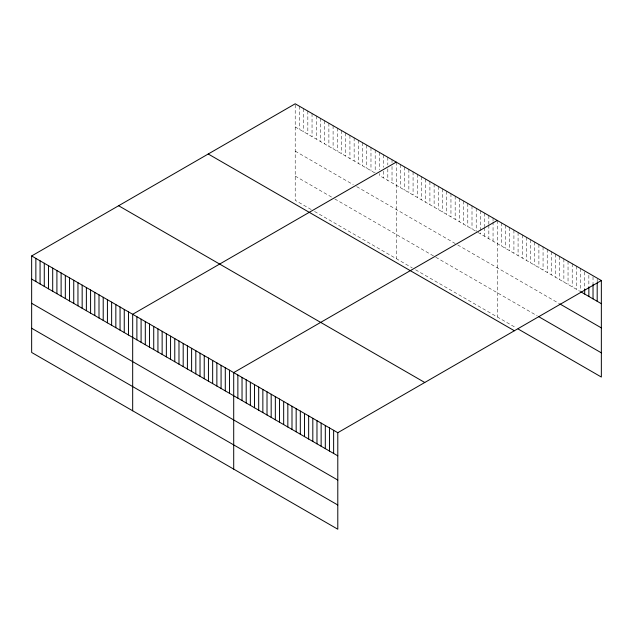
<?xml version="1.0" encoding="UTF-8"?>
<svg xmlns="http://www.w3.org/2000/svg" width="633" height="633" viewBox="0 0 633 633"><rect width="100%" height="100%" fill="white"/><g stroke="black" fill="none" stroke-linecap="round" stroke-linejoin="round"><path stroke-width="0.47" stroke-dasharray="3.17 2.37" d="M295.207 126.932L375.187 173.11M475.375 230.95L379.396 175.539L379.396 173.608M477.899 232.406L579.701 291.188M295.207 151.145L353.293 184.686M356.664 186.624L455.167 243.499M457.691 244.955L558.884 303.373M295.207 176.085L333.093 197.963M334.778 198.936L434.119 256.286M435.805 257.259L537.235 315.82M311.199 209.531L295.207 200.297L295.207 103.788M314.569 211.477L412.225 267.862M415.596 269.808L515.579 327.53M597.188 279.098L597.188 281.994M593.026 276.7L593.026 284.415M588.856 275.26L588.856 285.863M584.694 271.889L584.694 289.249M580.532 268.519L580.532 290.697M576.37 266.113L576.37 289.265M572.208 263.716L572.208 286.86M568.038 261.31L568.038 284.454M563.876 258.905L563.876 282.049M559.714 256.5L559.714 279.644M555.552 254.094L555.552 277.246M551.39 251.697L551.39 274.841M547.221 249.291L547.221 272.435M543.059 246.886L543.059 270.03M538.897 244.48L538.897 267.624M534.735 242.075L534.735 265.227M530.573 239.678L530.573 262.822M526.403 237.272L526.403 260.416M522.241 234.867L522.241 258.011M518.079 232.461L518.079 255.605M513.917 230.056L513.917 253.208M509.755 227.658L509.755 250.803M505.585 225.253L505.585 248.397M501.423 222.848L501.423 245.992M497.261 220.442L497.261 316.951M493.052 218.013L493.052 220.909M493.052 221.874L493.052 241.157M488.842 215.584L488.842 224.264M488.842 225.229L488.842 238.728M484.633 213.155L484.633 226.654M484.633 227.619L484.633 236.299M480.423 210.726L480.423 233.87M476.214 208.297L476.214 231.441M472.004 205.86L472.004 229.004M467.795 203.43L467.795 226.574M463.585 201.001L463.585 224.145M459.376 198.572L459.376 221.716M455.167 196.143L455.167 219.287M450.957 193.714L450.957 216.858M446.748 191.277L446.748 214.429M442.538 188.848L442.538 211.992M438.329 186.418L438.329 209.563M434.119 183.989L434.119 207.133M429.91 181.56L429.91 204.704M425.7 179.131L425.7 202.275M421.491 176.702L421.491 199.846M417.282 174.265L417.282 197.409M413.072 171.836L413.072 194.98M408.863 169.407L408.863 192.551M404.653 166.977L404.653 190.122M400.444 164.548L400.444 187.692M396.234 162.119L396.234 258.628M392.025 159.69L392.025 162.578M392.025 166.439L392.025 182.834M387.815 157.253L387.815 164.968M387.815 168.829L387.815 180.397M383.606 154.824L383.606 167.365M383.606 171.219L383.606 177.968M379.396 152.395L379.396 169.755M375.187 149.966L375.187 172.144M370.978 147.536L370.978 170.681M366.768 145.107L366.768 168.251M362.559 142.67L362.559 165.822M358.349 140.241L358.349 163.385M354.14 137.812L354.14 160.956M349.93 135.383L349.93 158.527M345.721 132.954L345.721 156.098M341.511 130.525L341.511 153.669M337.302 128.095L337.302 151.24M333.093 125.658L333.093 148.802M328.883 123.229L328.883 146.373M324.674 120.8L324.674 143.944M320.464 118.371L320.464 141.515M316.255 115.942L316.255 139.086M312.045 113.513L312.045 136.657M307.836 111.084L307.836 134.228M303.626 108.647L303.626 131.791M299.417 106.217L299.417 129.361"/><path stroke-width="0.95" d="M31.65 255.954L337.793 432.703L337.793 529.212L31.65 352.462L31.65 255.954L295.207 103.788L601.35 280.538L601.35 377.046L518.079 328.97M396.234 162.119L132.677 314.277L132.677 410.785M497.261 220.442L233.704 372.608L233.704 469.116M337.793 432.703L601.35 280.538M580.532 291.663L601.35 303.682M559.714 303.856L601.35 327.894M538.897 316.785L601.35 352.842M208.233 154.001L514.376 330.75M118.624 205.741L424.767 382.49M31.65 279.098L337.793 455.847M31.65 303.31L337.793 480.059M31.65 328.25L337.793 504.999M597.188 282.959L597.188 301.284M593.026 284.415L593.026 298.879M588.856 286.828L588.856 296.473M584.694 289.249L584.694 294.068M333.631 430.298L333.631 453.442M329.469 427.892L329.469 451.036M325.307 425.495L325.307 448.639M321.137 423.089L321.137 446.233M316.975 420.684L316.975 443.828M312.813 418.278L312.813 441.423M308.651 415.873L308.651 439.017M304.489 413.476L304.489 436.62M300.319 411.07L300.319 434.214M296.157 408.665L296.157 431.809M291.995 406.259L291.995 429.403M287.833 403.854L287.833 426.998M283.671 401.457L283.671 424.601M279.501 399.051L279.501 422.195M275.339 396.646L275.339 419.79M271.177 394.24L271.177 417.384M267.015 391.835L267.015 414.979M262.853 389.437L262.853 412.581M258.683 387.032L258.683 410.176M254.521 384.627L254.521 407.771M250.359 382.221L250.359 405.365M246.197 379.816L246.197 402.96M242.035 377.418L242.035 400.562M237.866 375.013L237.866 398.157M229.494 370.178L229.494 393.322M225.285 367.749L225.285 390.893M221.075 365.312L221.075 388.464M216.866 362.883L216.866 386.027M212.656 360.454L212.656 383.598M208.447 358.025L208.447 381.169M204.237 355.596L204.237 378.74M200.028 353.167L200.028 376.311M195.819 350.737L195.819 373.881M191.609 348.3L191.609 371.444M187.4 345.871L187.4 369.015M183.19 343.442L183.19 366.586M178.981 341.013L178.981 364.157M174.771 338.584L174.771 361.728M170.562 336.155L170.562 359.299M166.352 333.726L166.352 356.87M162.143 331.288L162.143 354.433M157.934 328.859L157.934 352.003M153.724 326.43L153.724 349.574M149.515 324.001L149.515 347.145M145.305 321.572L145.305 344.716M141.096 319.143L141.096 342.287M136.886 316.706L136.886 339.858M128.467 311.847L128.467 334.992M124.258 309.418L124.258 332.562M120.048 306.989L120.048 330.133M115.839 304.56L115.839 327.704M111.63 302.131L111.63 325.275M107.42 299.694L107.42 322.838M103.211 297.265L103.211 320.409M99.001 294.836L99.001 317.98M94.792 292.406L94.792 315.55M90.582 289.977L90.582 313.121M86.373 287.548L86.373 310.692M82.163 285.119L82.163 308.263M77.954 282.682L77.954 305.826M73.745 280.253L73.745 303.397M69.535 277.824L69.535 300.968M65.326 275.395L65.326 298.539M61.116 272.965L61.116 296.109M56.907 270.536L56.907 293.68M52.697 268.099L52.697 291.251M48.488 265.67L48.488 288.814M44.278 263.241L44.278 286.385M40.069 260.812L40.069 283.956M35.859 258.383L35.859 281.527"/></g></svg>
